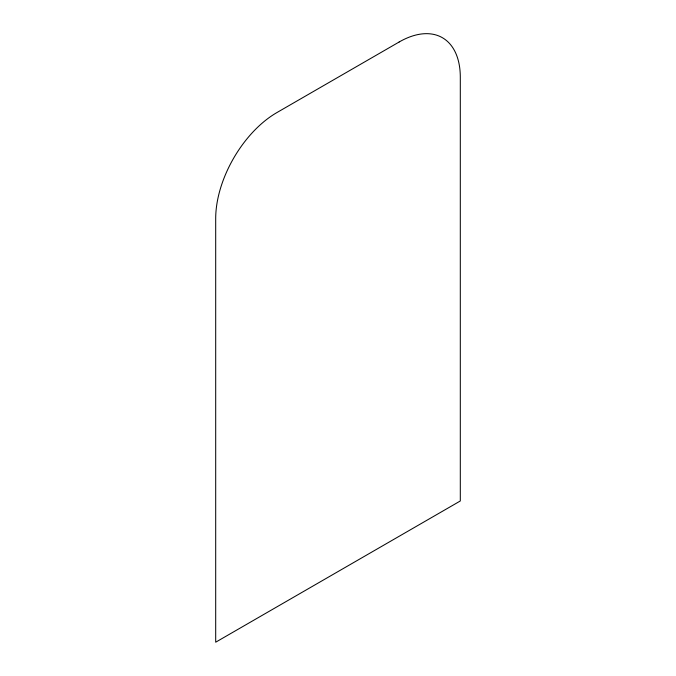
<?xml version="1.0" encoding="UTF-8"?>
<svg xmlns="http://www.w3.org/2000/svg" width="676" height="676" viewBox="0 0 676 676"><rect width="100%" height="100%" fill="white"/><g stroke="black" fill="none" stroke-linecap="round" stroke-linejoin="round"><path stroke-width="1.01" d="M399.153 41.997L276.847 112.605A86.486 49.931 -60 0 0 215.695 218.525L215.695 642.2L460.305 500.975L460.305 77.301A86.486 49.931 -60 0 0 399.153 41.997"/></g></svg>
